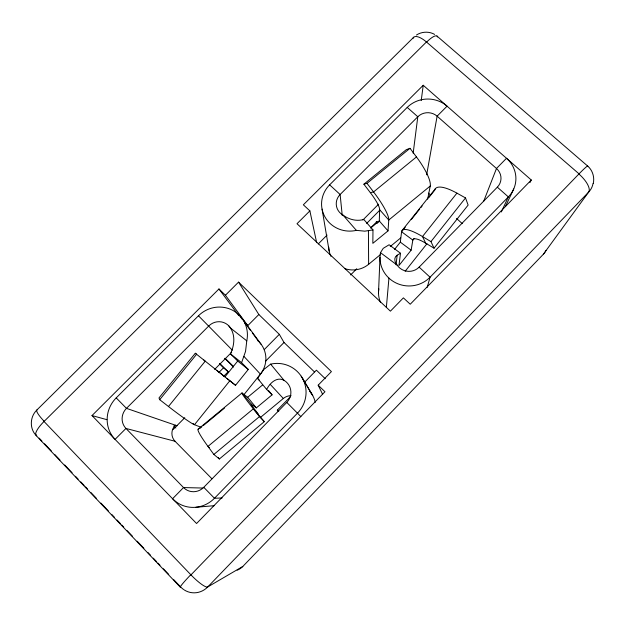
<?xml version="1.0" encoding="UTF-8"?>
<svg xmlns="http://www.w3.org/2000/svg" width="625" height="625" viewBox="0 0 625 625"><rect width="100%" height="100%" fill="white"/><g stroke="black" fill="none" stroke-linecap="round" stroke-linejoin="round"><path stroke-width="0.94" d="M426.656 174.812L437.117 116.172L447.078 106.172A28.297 26.672 -0.5 0 0 407.234 107.406L329.641 184.852L340.133 194.5A13.789 13.234 -7.7 0 0 343.008 215.102C348.883 219.5 356.617 221.594 363.789 219.453L372.984 229.906L372.836 243.344L388.023 230.875L388.773 220.023A35.984 7.187 51.4 0 0 373.562 191.93L367.008 183.344L363.883 184.203L370.352 192.656A21.93 4.383 51.4 0 1 379.664 209.734L388.773 220.023L430.242 186.016A35.828 9.203 51.8 0 0 416.461 156.938L410.016 148.305L406.258 149.695L363.883 184.203M377.094 223.258L377.141 221.344L371.07 227.477M388.023 230.875L379.281 220.961L379.664 209.734M378.508 292.719L380 257.266M246.781 340.852L230.516 328.07A14.086 13.688 -37.6 0 0 208.812 325.938L126.469 408.359A14.414 13.836 -53.6 0 0 125.953 428.445L115.062 439.375A29.797 28.594 -53.6 0 1 116.211 397.883L198.469 315.781A29.117 28.281 -37.6 0 1 232.516 310.234A29.117 28.281 -37.6 0 1 246.781 340.852L245.547 351.391L241.594 362.68L248.289 369.438L235.547 385.305L226.844 378.383M386.359 307.438L388.945 278.125M396.062 264.781L397.156 255.227L400.508 253.242L389.117 244.758L383.242 248.336L380.484 252.664A28.977 28.047 2.9 0 0 395.844 282.883A28.977 28.047 2.9 0 0 430.062 277.211L508.359 196.922A28.805 27.289 7.1 0 0 506.5 158.273L496.484 168.484L483.711 201.188M394.523 249.461L400.328 242.164L401.586 231.758L402.797 230.242M400.508 253.242L398.938 265.555L411.125 250.18L412.844 240.086L414.047 238.562M413.164 153.203L417.797 116.758L407.234 107.406M421.219 100.602L423.227 85.266L531.281 180L529.938 182.602M593.273 183.469C594.703 177.219 592.602 170.25 587.68 166.062L436.945 36.031M427.648 199.18L430.242 186.016M36.523 435.812A19.211 5.289 -41.6 0 1 44.188 421.32L426.711 41.711M427.219 287.375L430.062 277.211L419.125 267.148A14.023 13.57 2.9 0 1 397.148 265.117L380.484 252.664M190.664 575.188L578.898 174.008A18.953 1.25 -47.5 0 1 587.695 166.461M248.289 369.438L237.688 361.047L230.43 353.852C234.281 345.859 235.539 335.844 230.516 328.07M501.328 211.937L508.359 196.922L497.344 187.172A13.938 13.203 7.1 0 0 496.484 168.484L437.117 116.172A13.688 12.906 -0.5 0 0 417.797 116.758L340.133 194.5L342.242 215.539M505.406 206.539L513.742 188.945M256.32 407.898L247.664 397.289L242.453 393.25L251.469 404.305L256.32 407.898L272.086 394.844L266.656 389.453L257.516 378.32L263.797 369.523L270.641 364.133A29.516 29.102 -45.9 0 1 302.469 378.289A29.516 29.102 -45.9 0 1 297.594 413.039L214.469 498.266A30.305 29.336 -64.4 0 1 172.57 498.734L183.531 487.563A14.664 14.195 -64.4 0 0 203.766 487.32L286.789 402.438A14.281 14.078 -45.9 0 0 284.055 380.344L270.641 364.133M266.656 389.453C269.703 383.32 276.75 376.266 284.055 380.344M237.156 570.172A15.445 14.906 -78.6 0 0 242.812 566.453L543.367 254.25L588.641 192.102A18.445 17.297 13.6 0 0 593.031 183.531M405.156 271.266L426.945 243.734M465.516 197.93L468.125 205.078L434.055 248.211L430.953 241.617L465.516 197.93L456.922 193.141A36.203 10.812 37.8 0 0 434.781 190.094L428.742 197.672M456.922 193.141L422.492 236.547L425.695 243.18L434.055 248.211M402.109 230.469L435.492 188.57M404 228.727L405.211 227.211M411.242 219.633L419.695 209.031M420.898 207.516L422.109 206M244.102 394.492L260.406 374.133A24.734 24.172 -39.9 0 0 259.172 342M229.836 380.766L194.477 424.727A37.039 2.227 38.3 0 1 168.477 406.5L159.703 399.688L158.984 397.945L195.305 353.258L235.547 385.305M237.688 361.047L224.953 376.859L216.914 370.469M168.477 406.5L205.227 361.164L203.805 360.023M159.703 399.688L196.594 354.289L195.305 353.258M531.281 180L410.234 304.234L403.391 297.867L390.414 311.164L297.008 223.727L309.875 210.875L303.352 204.813L423.227 85.266M278.68 411.484L277.312 410.133L290.117 397.047M304.953 381.891L316.406 370.172L325.25 378.719M419.125 267.148L497.344 187.172M322.664 394.43L318.172 385.172L331.414 371.602L238.547 282.133L225.43 295.234L247.766 325.648L258.828 314.516L238.547 282.133M264.297 349.547L279.328 334.336L258.828 314.516M265.562 361.188L284.016 342.484L279.328 334.336M350.648 274.945L356.773 268.734M218.766 372.609L223.523 367.805L228.195 371.766L223.438 376.57M366.648 223.438L379.477 210.492M173.133 429.484L184.766 417.727M378.375 222.141L379.75 220.758M318.266 243.938L327.055 235.109M214.609 369.438L231.656 352.266M362.93 219.977L378.578 204.203M318.172 385.172L324.961 391.75L196.57 523.516L92.008 415.57L218.961 288.969L225.43 295.234M413.734 37.219L36.82 410.047C30.328 416.289 29.422 427.133 35.023 434.234M397.156 255.227C393.383 257.398 394.641 262.461 397.148 265.117M198.461 429.094A37.445 3.734 50.7 0 0 207.969 446.406L213.852 454.445L219.359 458.984L264.32 421.648L253.344 408.828A37.273 1.43 50.5 0 1 242.453 393.25M213.852 454.445L259.477 416.602L264.32 421.648M260.188 417.672L283.32 398.484A12.109 11.977 -51.7 0 1 291.102 395.68M198.141 429.156L241.961 392.984M199.656 428.578L201.914 426.719M203.414 425.484L224.437 408.125M247.664 397.289L262.656 384.898M344.82 268.633A24.281 23.508 -7 0 0 368.633 264.305L380.555 254.492M390.242 246.523L400.672 237.938M370.609 228.062L379.281 220.961M367.008 183.344L410.016 148.305M416.461 156.938L373.562 191.93L370.352 192.656M242.812 566.453L207.75 586.93A19.773 18.945 -76 0 1 184.109 589.859M416.453 35.031C421.805 31.516 429.039 31.219 434.609 34.398M329.641 184.852A28.5 27.359 -7.7 0 0 325.211 217.391A28.5 27.359 -7.7 0 0 356.367 230.367L364.805 231.164L372.984 229.906M195.969 507.266L214.219 505.68M222.164 497.961L214.469 498.266L203.766 487.32M202.984 488.047L183.531 487.563L125.953 428.445L175.055 441.266L211.914 478.773M412.922 38.516A17.719 6.617 47.8 0 1 426.602 42.102L579.344 174.117M92.008 415.57L106.867 419.664M43.758 421.195L190.805 574.719A19.219 3.711 45.5 0 0 207.75 586.93L588.641 192.102A18.219 7.125 42.4 0 0 578.898 174.008M177.133 425.789L126.469 408.359L116.211 397.883M200.656 427.102L194.477 424.727L193 423.531M430.953 241.617L422.492 236.547A36.43 8.789 38 0 0 401.586 231.758L412.844 240.086A22.203 5.352 38 0 1 425.695 243.172M400.328 242.164L411.125 250.18M230.43 353.852L241.594 362.68M209.359 447.562L207.969 446.406L253.344 408.828L259.477 416.602M277.312 410.133L278.703 411.359M428.406 193.125L430.57 195.07M456.516 218.438L462.281 223.633M376.258 221.516L377.695 222.836M284.016 342.484L314.375 371.852M245.016 322.977L247.766 325.648M198.469 315.781L232.344 350.195M286.789 402.438L300.852 416.594M225.234 358.344L233.438 366.43M224.703 358.305L233.562 367.031M219.844 363.523L228.195 371.766M219.547 363.875L223.523 367.805M257.516 378.32L259.477 380.312M173.812 425.906L175.852 427.977M39.188 438.141L41.875 440.961M44.555 443.789L51.273 450.844M54.625 454.375L60 460.023M64.695 464.969L72.078 472.734M75.438 476.266L78.117 479.086M80.805 481.914L84.164 485.445M85.508 486.852L87.516 488.969M90.875 492.5L96.242 498.148M100.945 503.094L108.328 510.859M111.68 514.391L114.367 517.211M117.055 520.039L120.406 523.57M121.75 524.977L123.766 527.102M127.117 530.625L132.492 536.273M137.188 541.219L143.898 548.281M147.93 552.516L150.617 555.344M153.297 558.164L156.656 561.695M158 563.109L160.008 565.227M163.367 568.758L168.734 574.406M173.438 579.344L180.148 586.406M36.047 435.438L180.305 587.188M243.984 356.453L260.406 374.133M270.242 384.359L283.32 398.484M343.008 215.102L356.367 230.367M228.492 325.539L231.617 329.219M268.609 390.617L272.086 394.844M218.961 288.969L238.766 315.602M239.047 314.945L242.516 319.641M244.828 322.766L250.609 330.586M252.344 332.93L258.125 340.758M242.109 318.469L261.281 344.5M218.305 457.539L219.359 458.984M302.414 378.188L312.734 395.578M301.195 376.195L311.703 393.891M309.875 210.875L316.672 242.672M322.062 209.109L329.156 250.961M368.43 230.773L368.633 264.305M330.906 256.305A24.281 23.508 -7 0 1 328.75 247.227M380.445 302.25A24.625 24.008 4.7 0 1 378.859 288.836M258.258 413.969A22.719 0.867 50.5 0 1 251.469 404.305M309.711 391.273A25.031 24.758 -51.8 0 1 315.266 402.367M257.672 340.586A24.734 24.172 -39.9 0 1 258.703 341.539M175.055 441.266A11.5 11.133 -56.6 0 1 175.32 425.164M426.602 42.102A18.32 4.75 -51 0 1 437.57 36.945M44.188 421.32A18.656 3.438 43 0 1 37.141 409.82M36.727 435.523A18.883 17.82 -53.4 0 1 35.883 434.484M183.523 589.453A19.773 18.945 -76 0 1 180.82 587.109M180.477 587.242A19.906 1.398 -45.2 0 1 190.805 574.719M545.984 250.359A14.602 13.898 15.6 0 1 543.367 254.25"/></g></svg>
